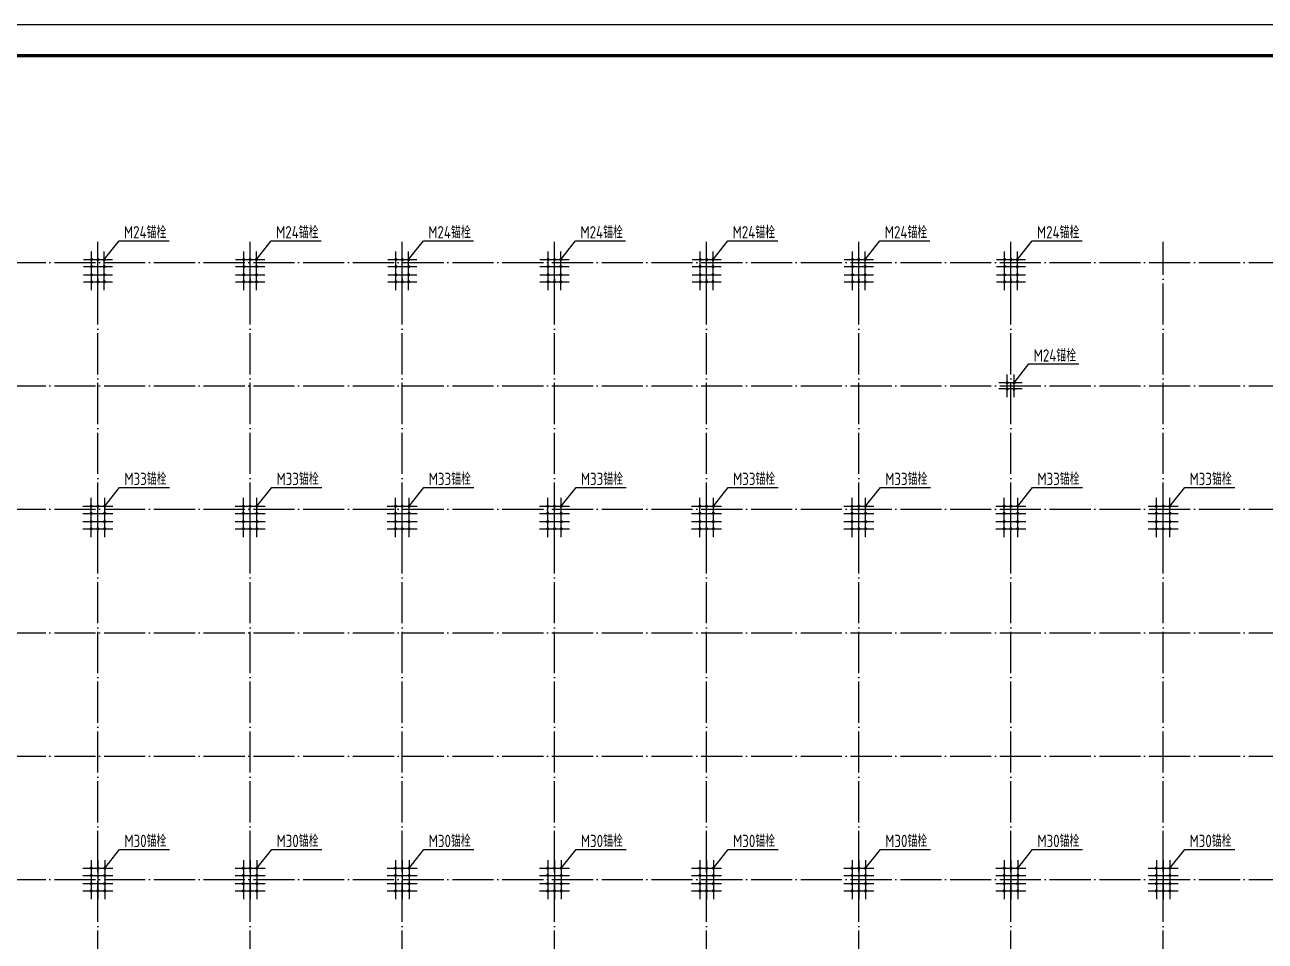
# Model space of a CAD drawing. Extents: x 8844666 to 9156203, y 1662182 to 2655606.
# Drawn here: x 8973232 to 9033552, y 2315219 to 2359769 of the extents above; entities that cross this region are included whole.
import ezdxf

# ---------------------------------------------------------------- set-up
doc = ezdxf.new("R2010")
doc.units = 0
doc.header["$LTSCALE"] = 1000
doc.header["$MEASUREMENT"] = 0
doc.linetypes.add('DOTE', pattern=[2.42, 2, -0.2, 0.02, -0.2])
for name, color, linetype in [('10', 7, 'CONTINUOUS'), ('DOTE', 8, 'DOTE'), ('PUB_TITLE', 4, 'CONTINUOUS'), ('一般文字', 6, 'CONTINUOUS')]:
    doc.layers.add(name, color=color, linetype=linetype)
doc.styles.add('TSSD_REIN', font='atssdeng.shx', dxfattribs={"width": 0.7, "bigfont": 'atssdchn.shx'})

msp = doc.modelspace()

# ---------------------------------------------------------------- linework, layer by layer
at = {"layer": '10', "color": 1}
for p, q in [((8976079.5, 2348355.9), (8977499.2, 2348355.9)), ((8976479.5, 2346875.9), (8976479.5, 2348755.6)), ((8976789.3, 2346875.9), (8976789.3, 2348755.6)), ((8977099.2, 2346875.9), (8977099.2, 2348755.6)), ((8983479.5, 2348355.9), (8984899.2, 2348355.9)), ((8983879.5, 2346875.9), (8983879.5, 2348755.6)), ((8984189.3, 2346875.9), (8984189.3, 2348755.6)), ((8984499.2, 2346875.9), (8984499.2, 2348755.6)), ((8990879.5, 2348355.9), (8992299.2, 2348355.9)), ((8991279.5, 2346875.9), (8991279.5, 2348755.6)), ((8991589.3, 2346875.9), (8991589.3, 2348755.6)), ((8991899.2, 2346875.9), (8991899.2, 2348755.6)), ((8998279.5, 2348355.9), (8999699.2, 2348355.9)), ((8998679.5, 2346875.9), (8998679.5, 2348755.6)), ((8998989.3, 2346875.9), (8998989.3, 2348755.6)), ((8999299.2, 2346875.9), (8999299.2, 2348755.6)), ((9005679.5, 2348355.9), (9007099.2, 2348355.9)), ((9006079.5, 2346875.9), (9006079.5, 2348755.6)), ((9006389.3, 2346875.9), (9006389.3, 2348755.6)), ((9006699.2, 2346875.9), (9006699.2, 2348755.6)), ((9013079.5, 2348355.9), (9014499.2, 2348355.9)), ((9013479.5, 2346875.9), (9013479.5, 2348755.6)), ((9013789.3, 2346875.9), (9013789.3, 2348755.6)), ((9014099.2, 2346875.9), (9014099.2, 2348755.6)), ((9020479.5, 2348355.9), (9021899.2, 2348355.9)), ((9020879.5, 2346875.9), (9020879.5, 2348755.6)), ((9021189.3, 2346875.9), (9021189.3, 2348755.6)), ((9021499.2, 2346875.9), (9021499.2, 2348755.6)), ((8976079.5, 2348015.9), (8977499.2, 2348015.9)), ((8983479.5, 2348015.9), (8984899.2, 2348015.9)), ((8990879.5, 2348015.9), (8992299.2, 2348015.9)), ((8998279.5, 2348015.9), (8999699.2, 2348015.9)), ((9005679.5, 2348015.9), (9007099.2, 2348015.9)), ((9013079.5, 2348015.9), (9014499.2, 2348015.9)), ((9020479.5, 2348015.9), (9021899.2, 2348015.9)), ((8976079.5, 2347615.9), (8977499.2, 2347615.9)), ((8976079.5, 2347275.9), (8977499.2, 2347275.9)), ((8983479.5, 2347615.9), (8984899.2, 2347615.9)), ((8983479.5, 2347275.9), (8984899.2, 2347275.9)), ((8990879.5, 2347615.9), (8992299.2, 2347615.9)), ((8990879.5, 2347275.9), (8992299.2, 2347275.9)), ((8998279.5, 2347615.9), (8999699.2, 2347615.9)), ((8998279.5, 2347275.9), (8999699.2, 2347275.9)), ((9005679.5, 2347615.9), (9007099.2, 2347615.9)), ((9005679.5, 2347275.9), (9007099.2, 2347275.9)), ((9013079.5, 2347615.9), (9014499.2, 2347615.9)), ((9013079.5, 2347275.9), (9014499.2, 2347275.9)), ((9020479.5, 2347615.9), (9021899.2, 2347615.9)), ((9020479.5, 2347275.9), (9021899.2, 2347275.9)), ((9021739.3, 2342365.7), (9020599.7, 2342365.7)), ((9020999.3, 2341666.1), (9020999.3, 2342765.7)), ((9021339.3, 2341666.1), (9021339.3, 2342765.7)), ((9021739.3, 2342066.1), (9020599.7, 2342066.1)), ((8976059.5, 2336365.9), (8977519.2, 2336365.9)), ((8976459.5, 2334865.9), (8976459.5, 2336765.6)), ((8976789.3, 2334865.9), (8976789.3, 2336765.6)), ((8977119.2, 2334865.9), (8977119.2, 2336765.6)), ((8983459.5, 2336365.9), (8984919.2, 2336365.9)), ((8983859.5, 2334865.9), (8983859.5, 2336765.6)), ((8984189.3, 2334865.9), (8984189.3, 2336765.6)), ((8984519.2, 2334865.9), (8984519.2, 2336765.6)), ((8990859.5, 2336365.9), (8992319.2, 2336365.9)), ((8991259.5, 2334865.9), (8991259.5, 2336765.6)), ((8991589.3, 2334865.9), (8991589.3, 2336765.6)), ((8991919.2, 2334865.9), (8991919.2, 2336765.6)), ((8998259.5, 2336365.9), (8999719.2, 2336365.9)), ((8998659.5, 2334865.9), (8998659.5, 2336765.6)), ((8998989.3, 2334865.9), (8998989.3, 2336765.6)), ((8999319.2, 2334865.9), (8999319.2, 2336765.6)), ((9005659.5, 2336365.9), (9007119.2, 2336365.9)), ((9006059.5, 2334865.9), (9006059.5, 2336765.6)), ((9006389.3, 2334865.9), (9006389.3, 2336765.6)), ((9006719.2, 2334865.9), (9006719.2, 2336765.6)), ((9013059.5, 2336365.9), (9014519.2, 2336365.9)), ((9013459.5, 2334865.9), (9013459.5, 2336765.6)), ((9013789.3, 2334865.9), (9013789.3, 2336765.6)), ((9014119.2, 2334865.9), (9014119.2, 2336765.6)), ((9020459.5, 2336365.9), (9021919.2, 2336365.9)), ((9020859.5, 2334865.9), (9020859.5, 2336765.6)), ((9021189.3, 2334865.9), (9021189.3, 2336765.6)), ((9021519.2, 2334865.9), (9021519.2, 2336765.6)), ((9027859.5, 2336365.9), (9029319.2, 2336365.9)), ((9028259.5, 2334865.9), (9028259.5, 2336765.6)), ((9028589.3, 2334865.9), (9028589.3, 2336765.6)), ((9028919.2, 2334865.9), (9028919.2, 2336765.6)), ((8976059.5, 2336015.9), (8977519.2, 2336015.9)), ((8976059.5, 2335615.9), (8977519.2, 2335615.9)), ((8983459.5, 2336015.9), (8984919.2, 2336015.9)), ((8983459.5, 2335615.9), (8984919.2, 2335615.9)), ((8990859.5, 2336015.9), (8992319.2, 2336015.9)), ((8990859.5, 2335615.9), (8992319.2, 2335615.9)), ((8998259.5, 2336015.9), (8999719.2, 2336015.9)), ((8998259.5, 2335615.9), (8999719.2, 2335615.9)), ((9005659.5, 2336015.9), (9007119.2, 2336015.9)), ((9005659.5, 2335615.9), (9007119.2, 2335615.9)), ((9013059.5, 2336015.9), (9014519.2, 2336015.9)), ((9013059.5, 2335615.9), (9014519.2, 2335615.9)), ((9020459.5, 2336015.9), (9021919.2, 2336015.9)), ((9020459.5, 2335615.9), (9021919.2, 2335615.9)), ((9027859.5, 2336015.9), (9029319.2, 2336015.9)), ((9027859.5, 2335615.9), (9029319.2, 2335615.9)), ((8976059.5, 2335265.9), (8977519.2, 2335265.9)), ((8983459.5, 2335265.9), (8984919.2, 2335265.9)), ((8990859.5, 2335265.9), (8992319.2, 2335265.9)), ((8998259.5, 2335265.9), (8999719.2, 2335265.9)), ((9005659.5, 2335265.9), (9007119.2, 2335265.9)), ((9013059.5, 2335265.9), (9014519.2, 2335265.9)), ((9020459.5, 2335265.9), (9021919.2, 2335265.9)), ((9027859.5, 2335265.9), (9029319.2, 2335265.9)), ((8976059.5, 2318765.7), (8977519.2, 2318765.7)), ((8976459.5, 2319165.7), (8976459.5, 2317266.1)), ((8976789.3, 2319165.7), (8976789.3, 2317266.1)), ((8977119.2, 2319165.7), (8977119.2, 2317266.1)), ((8983459.5, 2318765.7), (8984919.2, 2318765.7)), ((8983859.5, 2319165.7), (8983859.5, 2317266.1)), ((8984189.3, 2319165.7), (8984189.3, 2317266.1)), ((8984519.2, 2319165.7), (8984519.2, 2317266.1)), ((8990859.5, 2318765.7), (8992319.2, 2318765.7)), ((8991259.5, 2319165.7), (8991259.5, 2317266.1)), ((8991589.3, 2319165.7), (8991589.3, 2317266.1)), ((8991919.2, 2319165.7), (8991919.2, 2317266.1)), ((8998259.5, 2318765.7), (8999719.2, 2318765.7)), ((8998659.5, 2319165.7), (8998659.5, 2317266.1)), ((8998989.3, 2319165.7), (8998989.3, 2317266.1)), ((8999319.2, 2319165.7), (8999319.2, 2317266.1)), ((9005659.5, 2318765.7), (9007119.2, 2318765.7)), ((9006059.5, 2319165.7), (9006059.5, 2317266.1)), ((9006389.3, 2319165.7), (9006389.3, 2317266.1)), ((9006719.2, 2319165.7), (9006719.2, 2317266.1)), ((9013059.5, 2318765.7), (9014519.2, 2318765.7)), ((9013459.5, 2319165.7), (9013459.5, 2317266.1)), ((9013789.3, 2319165.7), (9013789.3, 2317266.1)), ((9014119.2, 2319165.7), (9014119.2, 2317266.1)), ((9020459.5, 2318765.7), (9021919.2, 2318765.7)), ((9020859.5, 2319165.7), (9020859.5, 2317266.1)), ((9021189.3, 2319165.7), (9021189.3, 2317266.1)), ((9021519.2, 2319165.7), (9021519.2, 2317266.1)), ((9027859.5, 2318765.7), (9029319.2, 2318765.7)), ((9028259.5, 2319165.7), (9028259.5, 2317266.1)), ((9028589.3, 2319165.7), (9028589.3, 2317266.1)), ((9028919.2, 2319165.7), (9028919.2, 2317266.1)), ((8976059.5, 2318415.7), (8977519.2, 2318415.7)), ((8983459.5, 2318415.7), (8984919.2, 2318415.7)), ((8990859.5, 2318415.7), (8992319.2, 2318415.7)), ((8998259.5, 2318415.7), (8999719.2, 2318415.7)), ((9005659.5, 2318415.7), (9007119.2, 2318415.7)), ((9013059.5, 2318415.7), (9014519.2, 2318415.7)), ((9020459.5, 2318415.7), (9021919.2, 2318415.7)), ((9027859.5, 2318415.7), (9029319.2, 2318415.7)), ((8976059.5, 2318015.7), (8977519.2, 2318015.7)), ((8976059.5, 2317665.7), (8977519.2, 2317665.7)), ((8983459.5, 2318015.7), (8984919.2, 2318015.7)), ((8983459.5, 2317665.7), (8984919.2, 2317665.7)), ((8990859.5, 2318015.7), (8992319.2, 2318015.7)), ((8990859.5, 2317665.7), (8992319.2, 2317665.7)), ((8998259.5, 2318015.7), (8999719.2, 2318015.7)), ((8998259.5, 2317665.7), (8999719.2, 2317665.7)), ((9005659.5, 2318015.7), (9007119.2, 2318015.7)), ((9005659.5, 2317665.7), (9007119.2, 2317665.7)), ((9013059.5, 2318015.7), (9014519.2, 2318015.7)), ((9013059.5, 2317665.7), (9014519.2, 2317665.7)), ((9020459.5, 2318015.7), (9021919.2, 2318015.7)), ((9020459.5, 2317665.7), (9021919.2, 2317665.7)), ((9027859.5, 2318015.7), (9029319.2, 2318015.7)), ((9027859.5, 2317665.7), (9029319.2, 2317665.7))]:
    msp.add_line(p, q, dxfattribs=at)
at = {"layer": '10', "const_width": 75}
for points in [[(8976517, 2348355.9, -1), (8976442, 2348355.9, -1), (8976517, 2348355.9, -1)], [(8976826.8, 2348355.9, -1), (8976751.8, 2348355.9, -1), (8976826.8, 2348355.9, -1)], [(8977136.7, 2348355.9, -1), (8977061.7, 2348355.9, -1), (8977136.7, 2348355.9, -1)], [(8983917, 2348355.9, -1), (8983842, 2348355.9, -1), (8983917, 2348355.9, -1)], [(8984226.8, 2348355.9, -1), (8984151.8, 2348355.9, -1), (8984226.8, 2348355.9, -1)], [(8984536.7, 2348355.9, -1), (8984461.7, 2348355.9, -1), (8984536.7, 2348355.9, -1)], [(8991317, 2348355.9, -1), (8991242, 2348355.9, -1), (8991317, 2348355.9, -1)], [(8991626.8, 2348355.9, -1), (8991551.8, 2348355.9, -1), (8991626.8, 2348355.9, -1)], [(8991936.7, 2348355.9, -1), (8991861.7, 2348355.9, -1), (8991936.7, 2348355.9, -1)], [(8998717, 2348355.9, -1), (8998642, 2348355.9, -1), (8998717, 2348355.9, -1)], [(8999026.8, 2348355.9, -1), (8998951.8, 2348355.9, -1), (8999026.8, 2348355.9, -1)], [(8999336.7, 2348355.9, -1), (8999261.7, 2348355.9, -1), (8999336.7, 2348355.9, -1)], [(9006117, 2348355.9, -1), (9006042, 2348355.9, -1), (9006117, 2348355.9, -1)], [(9006426.8, 2348355.9, -1), (9006351.8, 2348355.9, -1), (9006426.8, 2348355.9, -1)], [(9006736.7, 2348355.9, -1), (9006661.7, 2348355.9, -1), (9006736.7, 2348355.9, -1)], [(9013517, 2348355.9, -1), (9013442, 2348355.9, -1), (9013517, 2348355.9, -1)], [(9013826.8, 2348355.9, -1), (9013751.8, 2348355.9, -1), (9013826.8, 2348355.9, -1)], [(9014136.7, 2348355.9, -1), (9014061.7, 2348355.9, -1), (9014136.7, 2348355.9, -1)], [(9020917, 2348355.9, -1), (9020842, 2348355.9, -1), (9020917, 2348355.9, -1)], [(9021226.8, 2348355.9, -1), (9021151.8, 2348355.9, -1), (9021226.8, 2348355.9, -1)], [(9021536.7, 2348355.9, -1), (9021461.7, 2348355.9, -1), (9021536.7, 2348355.9, -1)], [(8976517, 2348015.9, -1), (8976442, 2348015.9, -1), (8976517, 2348015.9, -1)], [(8976517, 2347615.9, -1), (8976442, 2347615.9, -1), (8976517, 2347615.9, -1)], [(8977136.7, 2348015.9, -1), (8977061.7, 2348015.9, -1), (8977136.7, 2348015.9, -1)], [(8977136.7, 2347615.9, -1), (8977061.7, 2347615.9, -1), (8977136.7, 2347615.9, -1)], [(8983917, 2348015.9, -1), (8983842, 2348015.9, -1), (8983917, 2348015.9, -1)], [(8983917, 2347615.9, -1), (8983842, 2347615.9, -1), (8983917, 2347615.9, -1)], [(8984536.7, 2348015.9, -1), (8984461.7, 2348015.9, -1), (8984536.7, 2348015.9, -1)], [(8984536.7, 2347615.9, -1), (8984461.7, 2347615.9, -1), (8984536.7, 2347615.9, -1)], [(8991317, 2348015.9, -1), (8991242, 2348015.9, -1), (8991317, 2348015.9, -1)], [(8991317, 2347615.9, -1), (8991242, 2347615.9, -1), (8991317, 2347615.9, -1)], [(8991936.7, 2348015.9, -1), (8991861.7, 2348015.9, -1), (8991936.7, 2348015.9, -1)], [(8991936.7, 2347615.9, -1), (8991861.7, 2347615.9, -1), (8991936.7, 2347615.9, -1)], [(8998717, 2348015.9, -1), (8998642, 2348015.9, -1), (8998717, 2348015.9, -1)], [(8998717, 2347615.9, -1), (8998642, 2347615.9, -1), (8998717, 2347615.9, -1)], [(8999336.7, 2348015.9, -1), (8999261.7, 2348015.9, -1), (8999336.7, 2348015.9, -1)], [(8999336.7, 2347615.9, -1), (8999261.7, 2347615.9, -1), (8999336.7, 2347615.9, -1)], [(9006117, 2348015.9, -1), (9006042, 2348015.9, -1), (9006117, 2348015.9, -1)], [(9006117, 2347615.9, -1), (9006042, 2347615.9, -1), (9006117, 2347615.9, -1)], [(9006736.7, 2348015.9, -1), (9006661.7, 2348015.9, -1), (9006736.7, 2348015.9, -1)], [(9006736.7, 2347615.9, -1), (9006661.7, 2347615.9, -1), (9006736.7, 2347615.9, -1)], [(9013517, 2348015.9, -1), (9013442, 2348015.9, -1), (9013517, 2348015.9, -1)], [(9013517, 2347615.9, -1), (9013442, 2347615.9, -1), (9013517, 2347615.9, -1)], [(9014136.7, 2348015.9, -1), (9014061.7, 2348015.9, -1), (9014136.7, 2348015.9, -1)], [(9014136.7, 2347615.9, -1), (9014061.7, 2347615.9, -1), (9014136.7, 2347615.9, -1)], [(9020917, 2348015.9, -1), (9020842, 2348015.9, -1), (9020917, 2348015.9, -1)], [(9020917, 2347615.9, -1), (9020842, 2347615.9, -1), (9020917, 2347615.9, -1)], [(9021536.7, 2348015.9, -1), (9021461.7, 2348015.9, -1), (9021536.7, 2348015.9, -1)], [(9021536.7, 2347615.9, -1), (9021461.7, 2347615.9, -1), (9021536.7, 2347615.9, -1)], [(8976517, 2347275.9, -1), (8976442, 2347275.9, -1), (8976517, 2347275.9, -1)], [(8976826.8, 2347275.9, -1), (8976751.8, 2347275.9, -1), (8976826.8, 2347275.9, -1)], [(8977136.7, 2347275.9, -1), (8977061.7, 2347275.9, -1), (8977136.7, 2347275.9, -1)], [(8983917, 2347275.9, -1), (8983842, 2347275.9, -1), (8983917, 2347275.9, -1)], [(8984226.8, 2347275.9, -1), (8984151.8, 2347275.9, -1), (8984226.8, 2347275.9, -1)], [(8984536.7, 2347275.9, -1), (8984461.7, 2347275.9, -1), (8984536.7, 2347275.9, -1)], [(8991317, 2347275.9, -1), (8991242, 2347275.9, -1), (8991317, 2347275.9, -1)], [(8991626.8, 2347275.9, -1), (8991551.8, 2347275.9, -1), (8991626.8, 2347275.9, -1)], [(8991936.7, 2347275.9, -1), (8991861.7, 2347275.9, -1), (8991936.7, 2347275.9, -1)], [(8998717, 2347275.9, -1), (8998642, 2347275.9, -1), (8998717, 2347275.9, -1)], [(8999026.8, 2347275.9, -1), (8998951.8, 2347275.9, -1), (8999026.8, 2347275.9, -1)], [(8999336.7, 2347275.9, -1), (8999261.7, 2347275.9, -1), (8999336.7, 2347275.9, -1)], [(9006117, 2347275.9, -1), (9006042, 2347275.9, -1), (9006117, 2347275.9, -1)], [(9006426.8, 2347275.9, -1), (9006351.8, 2347275.9, -1), (9006426.8, 2347275.9, -1)], [(9006736.7, 2347275.9, -1), (9006661.7, 2347275.9, -1), (9006736.7, 2347275.9, -1)], [(9013517, 2347275.9, -1), (9013442, 2347275.9, -1), (9013517, 2347275.9, -1)], [(9013826.8, 2347275.9, -1), (9013751.8, 2347275.9, -1), (9013826.8, 2347275.9, -1)], [(9014136.7, 2347275.9, -1), (9014061.7, 2347275.9, -1), (9014136.7, 2347275.9, -1)], [(9020917, 2347275.9, -1), (9020842, 2347275.9, -1), (9020917, 2347275.9, -1)], [(9021226.8, 2347275.9, -1), (9021151.8, 2347275.9, -1), (9021226.8, 2347275.9, -1)], [(9021536.7, 2347275.9, -1), (9021461.7, 2347275.9, -1), (9021536.7, 2347275.9, -1)], [(9020961.8, 2342365.7, 1), (9021036.8, 2342365.7, 1), (9020961.8, 2342365.7, 1)], [(9021301.8, 2342365.7, 1), (9021376.8, 2342365.7, 1), (9021301.8, 2342365.7, 1)], [(9020961.8, 2342066.1, 1), (9021036.8, 2342066.1, 1), (9020961.8, 2342066.1, 1)], [(9021301.8, 2342066.1, 1), (9021376.8, 2342066.1, 1), (9021301.8, 2342066.1, 1)], [(8976497, 2336365.9, -1), (8976422, 2336365.9, -1), (8976497, 2336365.9, -1)], [(8976826.8, 2336365.9, -1), (8976751.8, 2336365.9, -1), (8976826.8, 2336365.9, -1)], [(8977156.7, 2336365.9, -1), (8977081.7, 2336365.9, -1), (8977156.7, 2336365.9, -1)], [(8983897, 2336365.9, -1), (8983822, 2336365.9, -1), (8983897, 2336365.9, -1)], [(8984226.8, 2336365.9, -1), (8984151.8, 2336365.9, -1), (8984226.8, 2336365.9, -1)], [(8984556.7, 2336365.9, -1), (8984481.7, 2336365.9, -1), (8984556.7, 2336365.9, -1)], [(8991297, 2336365.9, -1), (8991222, 2336365.9, -1), (8991297, 2336365.9, -1)], [(8991626.8, 2336365.9, -1), (8991551.8, 2336365.9, -1), (8991626.8, 2336365.9, -1)], [(8991956.7, 2336365.9, -1), (8991881.7, 2336365.9, -1), (8991956.7, 2336365.9, -1)], [(8998697, 2336365.9, -1), (8998622, 2336365.9, -1), (8998697, 2336365.9, -1)], [(8999026.8, 2336365.9, -1), (8998951.8, 2336365.9, -1), (8999026.8, 2336365.9, -1)], [(8999356.7, 2336365.9, -1), (8999281.7, 2336365.9, -1), (8999356.7, 2336365.9, -1)], [(9006097, 2336365.9, -1), (9006022, 2336365.9, -1), (9006097, 2336365.9, -1)], [(9006426.8, 2336365.9, -1), (9006351.8, 2336365.9, -1), (9006426.8, 2336365.9, -1)], [(9006756.7, 2336365.9, -1), (9006681.7, 2336365.9, -1), (9006756.7, 2336365.9, -1)], [(9013497, 2336365.9, -1), (9013422, 2336365.9, -1), (9013497, 2336365.9, -1)], [(9013826.8, 2336365.9, -1), (9013751.8, 2336365.9, -1), (9013826.8, 2336365.9, -1)], [(9014156.7, 2336365.9, -1), (9014081.7, 2336365.9, -1), (9014156.7, 2336365.9, -1)], [(9020897, 2336365.9, -1), (9020822, 2336365.9, -1), (9020897, 2336365.9, -1)], [(9021226.8, 2336365.9, -1), (9021151.8, 2336365.9, -1), (9021226.8, 2336365.9, -1)], [(9021556.7, 2336365.9, -1), (9021481.7, 2336365.9, -1), (9021556.7, 2336365.9, -1)], [(9028297, 2336365.9, -1), (9028222, 2336365.9, -1), (9028297, 2336365.9, -1)], [(9028626.8, 2336365.9, -1), (9028551.8, 2336365.9, -1), (9028626.8, 2336365.9, -1)], [(9028956.7, 2336365.9, -1), (9028881.7, 2336365.9, -1), (9028956.7, 2336365.9, -1)], [(8976497, 2336015.9, -1), (8976422, 2336015.9, -1), (8976497, 2336015.9, -1)], [(8976497, 2335615.9, -1), (8976422, 2335615.9, -1), (8976497, 2335615.9, -1)], [(8977156.7, 2336015.9, -1), (8977081.7, 2336015.9, -1), (8977156.7, 2336015.9, -1)], [(8977156.7, 2335615.9, -1), (8977081.7, 2335615.9, -1), (8977156.7, 2335615.9, -1)], [(8983897, 2336015.9, -1), (8983822, 2336015.9, -1), (8983897, 2336015.9, -1)], [(8983897, 2335615.9, -1), (8983822, 2335615.9, -1), (8983897, 2335615.9, -1)], [(8984556.7, 2336015.9, -1), (8984481.7, 2336015.9, -1), (8984556.7, 2336015.9, -1)], [(8984556.7, 2335615.9, -1), (8984481.7, 2335615.9, -1), (8984556.7, 2335615.9, -1)], [(8991297, 2336015.9, -1), (8991222, 2336015.9, -1), (8991297, 2336015.9, -1)], [(8991297, 2335615.9, -1), (8991222, 2335615.9, -1), (8991297, 2335615.9, -1)], [(8991956.7, 2336015.9, -1), (8991881.7, 2336015.9, -1), (8991956.7, 2336015.9, -1)], [(8991956.7, 2335615.9, -1), (8991881.7, 2335615.9, -1), (8991956.7, 2335615.9, -1)], [(8998697, 2336015.9, -1), (8998622, 2336015.9, -1), (8998697, 2336015.9, -1)], [(8998697, 2335615.9, -1), (8998622, 2335615.9, -1), (8998697, 2335615.9, -1)], [(8999356.7, 2336015.9, -1), (8999281.7, 2336015.9, -1), (8999356.7, 2336015.9, -1)], [(8999356.7, 2335615.9, -1), (8999281.7, 2335615.9, -1), (8999356.7, 2335615.9, -1)], [(9006097, 2336015.9, -1), (9006022, 2336015.9, -1), (9006097, 2336015.9, -1)], [(9006097, 2335615.9, -1), (9006022, 2335615.9, -1), (9006097, 2335615.9, -1)], [(9006756.7, 2336015.9, -1), (9006681.7, 2336015.9, -1), (9006756.7, 2336015.9, -1)], [(9006756.7, 2335615.9, -1), (9006681.7, 2335615.9, -1), (9006756.7, 2335615.9, -1)], [(9013497, 2336015.9, -1), (9013422, 2336015.9, -1), (9013497, 2336015.9, -1)], [(9013497, 2335615.9, -1), (9013422, 2335615.9, -1), (9013497, 2335615.9, -1)], [(9014156.7, 2336015.9, -1), (9014081.7, 2336015.9, -1), (9014156.7, 2336015.9, -1)], [(9014156.7, 2335615.9, -1), (9014081.7, 2335615.9, -1), (9014156.7, 2335615.9, -1)], [(9020897, 2336015.9, -1), (9020822, 2336015.9, -1), (9020897, 2336015.9, -1)], [(9020897, 2335615.9, -1), (9020822, 2335615.9, -1), (9020897, 2335615.9, -1)], [(9021556.7, 2336015.9, -1), (9021481.7, 2336015.9, -1), (9021556.7, 2336015.9, -1)], [(9021556.7, 2335615.9, -1), (9021481.7, 2335615.9, -1), (9021556.7, 2335615.9, -1)], [(9028297, 2336015.9, -1), (9028222, 2336015.9, -1), (9028297, 2336015.9, -1)], [(9028297, 2335615.9, -1), (9028222, 2335615.9, -1), (9028297, 2335615.9, -1)], [(9028956.7, 2336015.9, -1), (9028881.7, 2336015.9, -1), (9028956.7, 2336015.9, -1)], [(9028956.7, 2335615.9, -1), (9028881.7, 2335615.9, -1), (9028956.7, 2335615.9, -1)], [(8976497, 2335265.9, -1), (8976422, 2335265.9, -1), (8976497, 2335265.9, -1)], [(8976826.8, 2335265.9, -1), (8976751.8, 2335265.9, -1), (8976826.8, 2335265.9, -1)], [(8977156.7, 2335265.9, -1), (8977081.7, 2335265.9, -1), (8977156.7, 2335265.9, -1)], [(8983897, 2335265.9, -1), (8983822, 2335265.9, -1), (8983897, 2335265.9, -1)], [(8984226.8, 2335265.9, -1), (8984151.8, 2335265.9, -1), (8984226.8, 2335265.9, -1)], [(8984556.7, 2335265.9, -1), (8984481.7, 2335265.9, -1), (8984556.7, 2335265.9, -1)], [(8991297, 2335265.9, -1), (8991222, 2335265.9, -1), (8991297, 2335265.9, -1)], [(8991626.8, 2335265.9, -1), (8991551.8, 2335265.9, -1), (8991626.8, 2335265.9, -1)], [(8991956.7, 2335265.9, -1), (8991881.7, 2335265.9, -1), (8991956.7, 2335265.9, -1)], [(8998697, 2335265.9, -1), (8998622, 2335265.9, -1), (8998697, 2335265.9, -1)], [(8999026.8, 2335265.9, -1), (8998951.8, 2335265.9, -1), (8999026.8, 2335265.9, -1)], [(8999356.7, 2335265.9, -1), (8999281.7, 2335265.9, -1), (8999356.7, 2335265.9, -1)], [(9006097, 2335265.9, -1), (9006022, 2335265.9, -1), (9006097, 2335265.9, -1)], [(9006426.8, 2335265.9, -1), (9006351.8, 2335265.9, -1), (9006426.8, 2335265.9, -1)], [(9006756.7, 2335265.9, -1), (9006681.7, 2335265.9, -1), (9006756.7, 2335265.9, -1)], [(9013497, 2335265.9, -1), (9013422, 2335265.9, -1), (9013497, 2335265.9, -1)], [(9013826.8, 2335265.9, -1), (9013751.8, 2335265.9, -1), (9013826.8, 2335265.9, -1)], [(9014156.7, 2335265.9, -1), (9014081.7, 2335265.9, -1), (9014156.7, 2335265.9, -1)], [(9020897, 2335265.9, -1), (9020822, 2335265.9, -1), (9020897, 2335265.9, -1)], [(9021226.8, 2335265.9, -1), (9021151.8, 2335265.9, -1), (9021226.8, 2335265.9, -1)], [(9021556.7, 2335265.9, -1), (9021481.7, 2335265.9, -1), (9021556.7, 2335265.9, -1)], [(9028297, 2335265.9, -1), (9028222, 2335265.9, -1), (9028297, 2335265.9, -1)], [(9028626.8, 2335265.9, -1), (9028551.8, 2335265.9, -1), (9028626.8, 2335265.9, -1)], [(9028956.7, 2335265.9, -1), (9028881.7, 2335265.9, -1), (9028956.7, 2335265.9, -1)], [(8976497, 2318765.7, -1), (8976422, 2318765.7, -1), (8976497, 2318765.7, -1)], [(8976826.8, 2318765.7, -1), (8976751.8, 2318765.7, -1), (8976826.8, 2318765.7, -1)], [(8977156.7, 2318765.7, -1), (8977081.7, 2318765.7, -1), (8977156.7, 2318765.7, -1)], [(8983897, 2318765.7, -1), (8983822, 2318765.7, -1), (8983897, 2318765.7, -1)], [(8984226.8, 2318765.7, -1), (8984151.8, 2318765.7, -1), (8984226.8, 2318765.7, -1)], [(8984556.7, 2318765.7, -1), (8984481.7, 2318765.7, -1), (8984556.7, 2318765.7, -1)], [(8991297, 2318765.7, -1), (8991222, 2318765.7, -1), (8991297, 2318765.7, -1)], [(8991626.8, 2318765.7, -1), (8991551.8, 2318765.7, -1), (8991626.8, 2318765.7, -1)], [(8991956.7, 2318765.7, -1), (8991881.7, 2318765.7, -1), (8991956.7, 2318765.7, -1)], [(8998697, 2318765.7, -1), (8998622, 2318765.7, -1), (8998697, 2318765.7, -1)], [(8999026.8, 2318765.7, -1), (8998951.8, 2318765.7, -1), (8999026.8, 2318765.7, -1)], [(8999356.7, 2318765.7, -1), (8999281.7, 2318765.7, -1), (8999356.7, 2318765.7, -1)], [(9006097, 2318765.7, -1), (9006022, 2318765.7, -1), (9006097, 2318765.7, -1)], [(9006426.8, 2318765.7, -1), (9006351.8, 2318765.7, -1), (9006426.8, 2318765.7, -1)], [(9006756.7, 2318765.7, -1), (9006681.7, 2318765.7, -1), (9006756.7, 2318765.7, -1)], [(9013497, 2318765.7, -1), (9013422, 2318765.7, -1), (9013497, 2318765.7, -1)], [(9013826.8, 2318765.7, -1), (9013751.8, 2318765.7, -1), (9013826.8, 2318765.7, -1)], [(9014156.7, 2318765.7, -1), (9014081.7, 2318765.7, -1), (9014156.7, 2318765.7, -1)], [(9020897, 2318765.7, -1), (9020822, 2318765.7, -1), (9020897, 2318765.7, -1)], [(9021226.8, 2318765.7, -1), (9021151.8, 2318765.7, -1), (9021226.8, 2318765.7, -1)], [(9021556.7, 2318765.7, -1), (9021481.7, 2318765.7, -1), (9021556.7, 2318765.7, -1)], [(9028297, 2318765.7, -1), (9028222, 2318765.7, -1), (9028297, 2318765.7, -1)], [(9028626.8, 2318765.7, -1), (9028551.8, 2318765.7, -1), (9028626.8, 2318765.7, -1)], [(9028956.7, 2318765.7, -1), (9028881.7, 2318765.7, -1), (9028956.7, 2318765.7, -1)], [(8976497, 2318415.7, -1), (8976422, 2318415.7, -1), (8976497, 2318415.7, -1)], [(8977156.7, 2318415.7, -1), (8977081.7, 2318415.7, -1), (8977156.7, 2318415.7, -1)], [(8983897, 2318415.7, -1), (8983822, 2318415.7, -1), (8983897, 2318415.7, -1)], [(8984556.7, 2318415.7, -1), (8984481.7, 2318415.7, -1), (8984556.7, 2318415.7, -1)], [(8991297, 2318415.7, -1), (8991222, 2318415.7, -1), (8991297, 2318415.7, -1)], [(8991956.7, 2318415.7, -1), (8991881.7, 2318415.7, -1), (8991956.7, 2318415.7, -1)], [(8998697, 2318415.7, -1), (8998622, 2318415.7, -1), (8998697, 2318415.7, -1)], [(8999356.7, 2318415.7, -1), (8999281.7, 2318415.7, -1), (8999356.7, 2318415.7, -1)], [(9006097, 2318415.7, -1), (9006022, 2318415.7, -1), (9006097, 2318415.7, -1)], [(9006756.7, 2318415.7, -1), (9006681.7, 2318415.7, -1), (9006756.7, 2318415.7, -1)], [(9013497, 2318415.7, -1), (9013422, 2318415.7, -1), (9013497, 2318415.7, -1)], [(9014156.7, 2318415.7, -1), (9014081.7, 2318415.7, -1), (9014156.7, 2318415.7, -1)], [(9020897, 2318415.7, -1), (9020822, 2318415.7, -1), (9020897, 2318415.7, -1)], [(9021556.7, 2318415.7, -1), (9021481.7, 2318415.7, -1), (9021556.7, 2318415.7, -1)], [(9028297, 2318415.7, -1), (9028222, 2318415.7, -1), (9028297, 2318415.7, -1)], [(9028956.7, 2318415.7, -1), (9028881.7, 2318415.7, -1), (9028956.7, 2318415.7, -1)], [(8976497, 2318015.7, -1), (8976422, 2318015.7, -1), (8976497, 2318015.7, -1)], [(8976497, 2317665.7, -1), (8976422, 2317665.7, -1), (8976497, 2317665.7, -1)], [(8976826.8, 2317665.7, -1), (8976751.8, 2317665.7, -1), (8976826.8, 2317665.7, -1)], [(8977156.7, 2318015.7, -1), (8977081.7, 2318015.7, -1), (8977156.7, 2318015.7, -1)], [(8977156.7, 2317665.7, -1), (8977081.7, 2317665.7, -1), (8977156.7, 2317665.7, -1)], [(8983897, 2318015.7, -1), (8983822, 2318015.7, -1), (8983897, 2318015.7, -1)], [(8983897, 2317665.7, -1), (8983822, 2317665.7, -1), (8983897, 2317665.7, -1)], [(8984226.8, 2317665.7, -1), (8984151.8, 2317665.7, -1), (8984226.8, 2317665.7, -1)], [(8984556.7, 2318015.7, -1), (8984481.7, 2318015.7, -1), (8984556.7, 2318015.7, -1)], [(8984556.7, 2317665.7, -1), (8984481.7, 2317665.7, -1), (8984556.7, 2317665.7, -1)], [(8991297, 2318015.7, -1), (8991222, 2318015.7, -1), (8991297, 2318015.7, -1)], [(8991297, 2317665.7, -1), (8991222, 2317665.7, -1), (8991297, 2317665.7, -1)], [(8991626.8, 2317665.7, -1), (8991551.8, 2317665.7, -1), (8991626.8, 2317665.7, -1)], [(8991956.7, 2318015.7, -1), (8991881.7, 2318015.7, -1), (8991956.7, 2318015.7, -1)], [(8991956.7, 2317665.7, -1), (8991881.7, 2317665.7, -1), (8991956.7, 2317665.7, -1)], [(8998697, 2318015.7, -1), (8998622, 2318015.7, -1), (8998697, 2318015.7, -1)], [(8998697, 2317665.7, -1), (8998622, 2317665.7, -1), (8998697, 2317665.7, -1)], [(8999026.8, 2317665.7, -1), (8998951.8, 2317665.7, -1), (8999026.8, 2317665.7, -1)], [(8999356.7, 2318015.7, -1), (8999281.7, 2318015.7, -1), (8999356.7, 2318015.7, -1)], [(8999356.7, 2317665.7, -1), (8999281.7, 2317665.7, -1), (8999356.7, 2317665.7, -1)], [(9006097, 2318015.7, -1), (9006022, 2318015.7, -1), (9006097, 2318015.7, -1)], [(9006097, 2317665.7, -1), (9006022, 2317665.7, -1), (9006097, 2317665.7, -1)], [(9006426.8, 2317665.7, -1), (9006351.8, 2317665.7, -1), (9006426.8, 2317665.7, -1)], [(9006756.7, 2318015.7, -1), (9006681.7, 2318015.7, -1), (9006756.7, 2318015.7, -1)], [(9006756.7, 2317665.7, -1), (9006681.7, 2317665.7, -1), (9006756.7, 2317665.7, -1)], [(9013497, 2318015.7, -1), (9013422, 2318015.7, -1), (9013497, 2318015.7, -1)], [(9013497, 2317665.7, -1), (9013422, 2317665.7, -1), (9013497, 2317665.7, -1)], [(9013826.8, 2317665.7, -1), (9013751.8, 2317665.7, -1), (9013826.8, 2317665.7, -1)], [(9014156.7, 2318015.7, -1), (9014081.7, 2318015.7, -1), (9014156.7, 2318015.7, -1)], [(9014156.7, 2317665.7, -1), (9014081.7, 2317665.7, -1), (9014156.7, 2317665.7, -1)], [(9020897, 2318015.7, -1), (9020822, 2318015.7, -1), (9020897, 2318015.7, -1)], [(9020897, 2317665.7, -1), (9020822, 2317665.7, -1), (9020897, 2317665.7, -1)], [(9021226.8, 2317665.7, -1), (9021151.8, 2317665.7, -1), (9021226.8, 2317665.7, -1)], [(9021556.7, 2318015.7, -1), (9021481.7, 2318015.7, -1), (9021556.7, 2318015.7, -1)], [(9021556.7, 2317665.7, -1), (9021481.7, 2317665.7, -1), (9021556.7, 2317665.7, -1)], [(9028297, 2318015.7, -1), (9028222, 2318015.7, -1), (9028297, 2318015.7, -1)], [(9028297, 2317665.7, -1), (9028222, 2317665.7, -1), (9028297, 2317665.7, -1)], [(9028626.8, 2317665.7, -1), (9028551.8, 2317665.7, -1), (9028626.8, 2317665.7, -1)], [(9028956.7, 2318015.7, -1), (9028881.7, 2318015.7, -1), (9028956.7, 2318015.7, -1)], [(9028956.7, 2317665.7, -1), (9028881.7, 2317665.7, -1), (9028956.7, 2317665.7, -1)]]:
    msp.add_lwpolyline(points, format="xyb", close=True, dxfattribs=at)
at = {"layer": 'DOTE'}
for p, q in [((8976789.3, 2299215.9), (8976789.3, 2349215.9)), ((8984189.3, 2299215.9), (8984189.3, 2349215.9)), ((8991589.3, 2299215.9), (8991589.3, 2349215.9)), ((8998989.3, 2299215.9), (8998989.3, 2349215.9)), ((9006389.3, 2299215.9), (9006389.3, 2349215.9)), ((9013789.3, 2299215.9), (9013789.3, 2349215.9)), ((9021189.3, 2299215.9), (9021189.3, 2349215.9)), ((9028589.3, 2299215.9), (9028589.3, 2349215.9)), ((8916589.3, 2348215.9), (9125789.3, 2348215.9)), ((8916589.3, 2342215.9), (9125789.3, 2342215.9)), ((8916589.3, 2336215.9), (9125789.3, 2336215.9)), ((8916589.3, 2330215.9), (9125789.3, 2330215.9)), ((8916589.3, 2324215.9), (9125789.3, 2324215.9)), ((8916589.3, 2318215.9), (9125789.3, 2318215.9))]:
    msp.add_line(p, q, dxfattribs=at)
at = {"layer": 'PUB_TITLE'}
msp.add_lwpolyline([(8903902.8, 2270668.9), (9156202.8, 2270668.9), (9156202.8, 2359768.9), (8903902.8, 2359768.9)], close=True, dxfattribs=at)
at = {"layer": 'PUB_TITLE', "const_width": 150}
msp.add_lwpolyline([(8907652.8, 2272168.9), (9154702.8, 2272168.9), (9154702.8, 2358268.9), (8907652.8, 2358268.9)], close=True, dxfattribs=at)
at = {"layer": '一般文字', "color": 5}
for points in [[(8977099.2, 2348355.6), (8977817.2, 2349269.1), (8980250.1, 2349269.1)], [(8984499.2, 2348355.6), (8985217.2, 2349269.1), (8987650.1, 2349269.1)], [(8991899.2, 2348355.6), (8992617.2, 2349269.1), (8995050.1, 2349269.1)], [(8999299.2, 2348355.6), (9000017.2, 2349269.1), (9002450.1, 2349269.1)], [(9006699.2, 2348355.6), (9007417.2, 2349269.1), (9009850.1, 2349269.1)], [(9014099.2, 2348355.6), (9014817.2, 2349269.1), (9017250.1, 2349269.1)], [(9021499.2, 2348355.6), (9022217.2, 2349269.1), (9024650.1, 2349269.1)], [(9021339.7, 2342365.7), (9022057.7, 2343279.3), (9024490.6, 2343279.3)], [(8977119.2, 2336365.6), (8977837.2, 2337279.1), (8980270.1, 2337279.1)], [(8984519.2, 2336365.6), (8985237.2, 2337279.1), (8987670.1, 2337279.1)], [(8991919.2, 2336365.6), (8992637.2, 2337279.1), (8995070.1, 2337279.1)], [(8999319.2, 2336365.6), (9000037.2, 2337279.1), (9002470.1, 2337279.1)], [(9006719.2, 2336365.6), (9007437.2, 2337279.1), (9009870.1, 2337279.1)], [(9014119.2, 2336365.6), (9014837.2, 2337279.1), (9017270.1, 2337279.1)], [(9021519.2, 2336365.6), (9022237.2, 2337279.1), (9024670.1, 2337279.1)], [(9028919.2, 2336365.6), (9029637.2, 2337279.1), (9032070.1, 2337279.1)], [(8977119.2, 2318765.7), (8977837.2, 2319679.3), (8980270.1, 2319679.3)], [(8984519.2, 2318765.7), (8985237.2, 2319679.3), (8987670.1, 2319679.3)], [(8991919.2, 2318765.7), (8992637.2, 2319679.3), (8995070.1, 2319679.3)], [(8999319.2, 2318765.7), (9000037.2, 2319679.3), (9002470.1, 2319679.3)], [(9006719.2, 2318765.7), (9007437.2, 2319679.3), (9009870.1, 2319679.3)], [(9014119.2, 2318765.7), (9014837.2, 2319679.3), (9017270.1, 2319679.3)], [(9021519.2, 2318765.7), (9022237.2, 2319679.3), (9024670.1, 2319679.3)], [(9028919.2, 2318765.7), (9029637.2, 2319679.3), (9032070.1, 2319679.3)]]:
    msp.add_lwpolyline(points, dxfattribs=at)

# ---------------------------------------------------------------- texts
at = {"layer": '一般文字', "color": 5, "style": 'TSSD_REIN', "width": 0.8}
for s, p in [('M24锚栓', (8978053.1, 2349383.8)), ('M24锚栓', (8985453.1, 2349383.8)), ('M24锚栓', (8992853.1, 2349383.8)), ('M24锚栓', (9000253.1, 2349383.8)), ('M24锚栓', (9007653.1, 2349383.8)), ('M24锚栓', (9015053.1, 2349383.8)), ('M24锚栓', (9022453.1, 2349383.8)), ('M24锚栓', (9022293.6, 2343393.9)), ('M33锚栓', (8978073.1, 2337393.8)), ('M33锚栓', (8985473.1, 2337393.8)), ('M33锚栓', (8992873.1, 2337393.8)), ('M33锚栓', (9000273.1, 2337393.8)), ('M33锚栓', (9007673.1, 2337393.8)), ('M33锚栓', (9015073.1, 2337393.8)), ('M33锚栓', (9022473.1, 2337393.8)), ('M33锚栓', (9029873.1, 2337393.8)), ('M30锚栓', (8978073.1, 2319793.9)), ('M30锚栓', (8985473.1, 2319793.9)), ('M30锚栓', (8992873.1, 2319793.9)), ('M30锚栓', (9000273.1, 2319793.9)), ('M30锚栓', (9007673.1, 2319793.9)), ('M30锚栓', (9015073.1, 2319793.9)), ('M30锚栓', (9022473.1, 2319793.9)), ('M30锚栓', (9029873.1, 2319793.9))]:
    msp.add_text(s, height=600, dxfattribs=at).set_placement(p)

doc.saveas('drawing.dxf')
